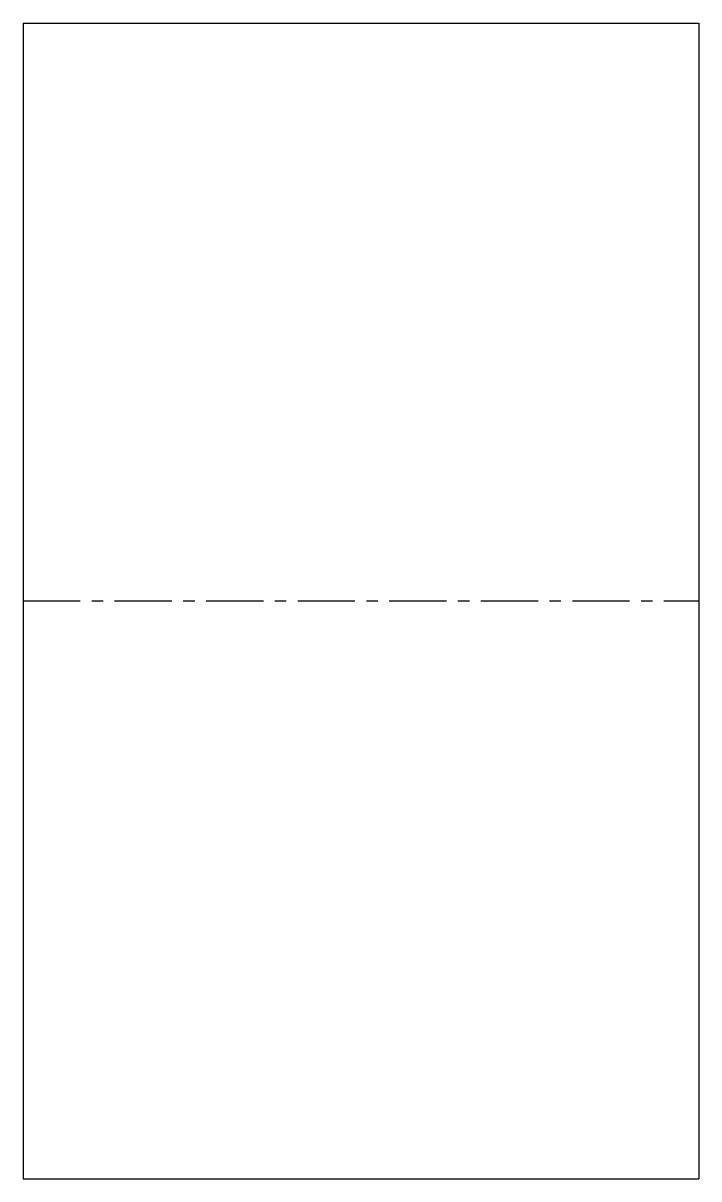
# Model space of a CAD drawing. Header units: millimetres. Extents: x -75 to 75, y -64 to 193.
import ezdxf

# ---------------------------------------------------------------- set-up
doc = ezdxf.new("R2010")
doc.units = ezdxf.units.MM
doc.linetypes.add('CENTERX2', pattern=[20.32, 12.7, -2.54, 2.54, -2.54])

msp = doc.modelspace()

# ---------------------------------------------------------------- linework, layer by layer
at = {"color": 7, "linetype": 'Continuous', "lineweight": 25}
for p, q in [((-75, 193.01), (75, 193.01)), ((-75, 193.01), (-75, -63.55)), ((75, 193.01), (75, -63.55)), ((-75, -63.55), (75, -63.55))]:
    msp.add_line(p, q, dxfattribs=at)
at = {"color": 7, "linetype": 'CENTERX2'}
msp.add_line((-75, 64.73), (75, 64.73), dxfattribs=at)

doc.saveas('drawing.dxf')
